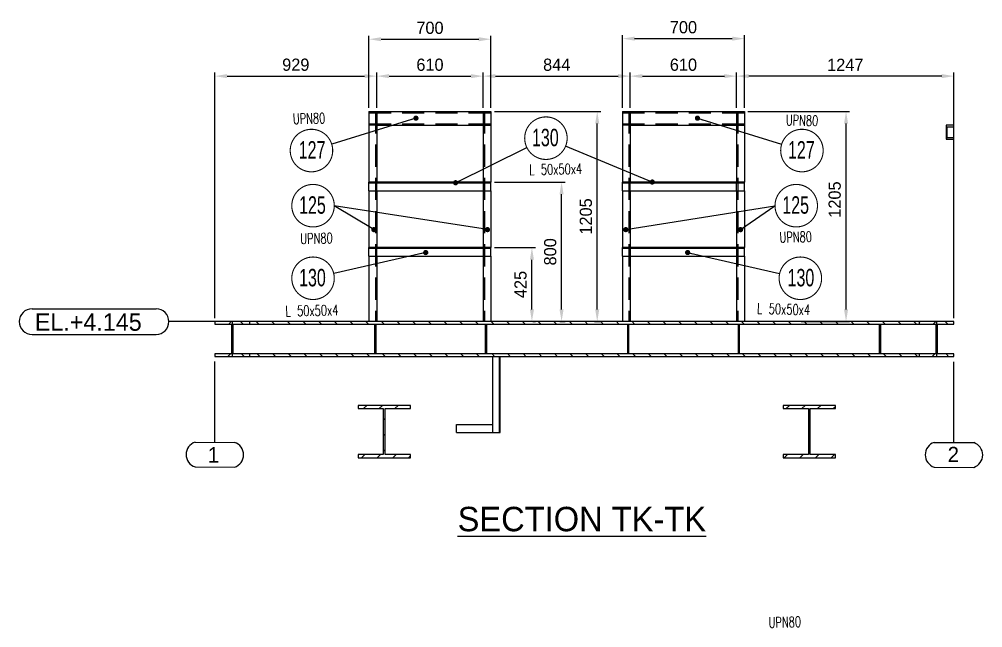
# Model space of a CAD drawing. Header units: millimetres. Extents: x 0 to 16187, y -20471 to 6290.
# Drawn here: x 13007.3 to 13283.6, y 4310.1 to 4484.5 of the extents above; entities that cross this region are included whole.
import ezdxf
from ezdxf.enums import TextEntityAlignment as Align

# ---------------------------------------------------------------- set-up
doc = ezdxf.new("R2010")
doc.units = ezdxf.units.MM
doc.header["$PDSIZE"] = -1
doc.linetypes.add('HIDDEN', pattern=[9.525, 6.35, -3.175])
doc.styles.add('MtXpl_txt_shx', font='txt.shx', dxfattribs={"height": 0.2})
doc.styles.add('ROMAND-1', font='ic-romand.shx')
doc.styles.add('SLDTEXTSTYLE2', font='TXT', dxfattribs={"width": 0.686449})
doc.dimstyles.new('AM_ISO', dxfattribs={"dimtxt": 3.5, "dimasz": 3.5, "dimexe": 1, "dimexo": 1, "dimgap": 1.5, "dimtad": 1, "dimdsep": 46, "dimtxsty": 'Standard', "dimcen": 0, "dimclrd": 1, "dimclre": 1, "dimclrt": 1, "dimadec": 0, "dimazin": 2, "dimtp": 0.1, "dimtm": 0.1, "dimtfac": 0.71, "dimtdec": 3, "dimtmove": 0, "dimatfit": 3, "dimfxl": 1, "dimlwd": -1, "dimlwe": -1, "dimarcsym": 1})
doc.dimstyles.new('AM_ISO$7', dxfattribs={"dimtxt": 3.5, "dimasz": 3.5, "dimexe": 1, "dimexo": 1, "dimgap": 1.5, "dimtad": 1, "dimtoh": 1, "dimdsep": 46, "dimtxsty": 'Standard', "dimcen": 0, "dimclrd": 1, "dimclre": 1, "dimclrt": 1, "dimadec": 0, "dimazin": 2, "dimtp": 0.1, "dimtm": 0.1, "dimtfac": 0.71, "dimtdec": 3, "dimtmove": 0, "dimatfit": 3, "dimfxl": 1, "dimlwd": -1, "dimlwe": -1, "dimarcsym": 1})
pattern_1 = [(45, (12804.5, 730.7705), (-2.245064, 2.245064), [])]
pattern_2 = [(135, (12804.5, 730.7705), (-2.245064, -2.245064), [])]

# ---------------------------------------------------------------- blocks, each defined once
blk = doc.blocks.new('*D2581')
at = {"color": 1, "linetype": 'ByBlock'}
for p, q in [((13063.36, 4398.87), (13063.36, 4469.22)), ((13109.81, 4459.12), (13109.81, 4469.22)), ((13066.86, 4468.22), (13106.31, 4468.22))]:
    blk.add_line(p, q, dxfattribs=at)
at = {"color": 1}
for points in [[(13066.86, 4468.81), (13066.86, 4467.64), (13063.36, 4468.22)], [(13106.31, 4467.64), (13106.31, 4468.81), (13109.81, 4468.22)]]:
    blk.add_solid(points, dxfattribs=at)
at = {"layer": 'Defpoints', "color": 0}
for p in [(13109.81, 4468.22), (13109.81, 4458.12), (13063.36, 4397.87)]:
    blk.add_point(p, dxfattribs=at)
at = {"color": 1, "insert": (13086.58, 4471.47), "char_height": 3.5, "attachment_point": 5}
blk.add_mtext('929', dxfattribs=at)
blk = doc.blocks.new('*D2582')
at = {"color": 1, "linetype": 'ByBlock'}
for p, q in [((13107.56, 4459.12), (13107.56, 4479.8)), ((13142.56, 4459.12), (13142.56, 4479.8)), ((13111.06, 4478.8), (13139.06, 4478.8))]:
    blk.add_line(p, q, dxfattribs=at)
at = {"color": 1}
for points in [[(13111.06, 4479.38), (13111.06, 4478.22), (13107.56, 4478.8)], [(13139.06, 4478.22), (13139.06, 4479.38), (13142.56, 4478.8)]]:
    blk.add_solid(points, dxfattribs=at)
at = {"layer": 'Defpoints', "color": 0}
for p in [(13142.56, 4478.8), (13107.56, 4458.12), (13142.56, 4458.12)]:
    blk.add_point(p, dxfattribs=at)
at = {"color": 1, "insert": (13125.06, 4482.05), "char_height": 3.5, "attachment_point": 5}
blk.add_mtext('700', dxfattribs=at)
blk = doc.blocks.new('*D2583')
at = {"color": 1, "linetype": 'ByBlock'}
for p, q in [((13109.81, 4459.12), (13109.81, 4469.22)), ((13140.31, 4459.12), (13140.31, 4469.22)), ((13113.31, 4468.22), (13136.81, 4468.22))]:
    blk.add_line(p, q, dxfattribs=at)
at = {"color": 1}
for points in [[(13113.31, 4468.81), (13113.31, 4467.64), (13109.81, 4468.22)], [(13136.81, 4467.64), (13136.81, 4468.81), (13140.31, 4468.22)]]:
    blk.add_solid(points, dxfattribs=at)
at = {"layer": 'Defpoints', "color": 0}
for p in [(13140.31, 4468.22), (13109.81, 4458.12), (13140.31, 4458.12)]:
    blk.add_point(p, dxfattribs=at)
at = {"color": 1, "insert": (13125.06, 4471.47), "char_height": 3.5, "attachment_point": 5}
blk.add_mtext('610', dxfattribs=at)
blk = doc.blocks.new('*D2585')
at = {"color": 1, "linetype": 'ByBlock'}
for p, q in [((13140.31, 4459.12), (13140.31, 4469.22)), ((13182.51, 4459.12), (13182.51, 4469.22)), ((13143.81, 4468.22), (13179.01, 4468.22))]:
    blk.add_line(p, q, dxfattribs=at)
at = {"color": 1}
for points in [[(13143.81, 4468.81), (13143.81, 4467.64), (13140.31, 4468.22)], [(13179.01, 4467.64), (13179.01, 4468.81), (13182.51, 4468.22)]]:
    blk.add_solid(points, dxfattribs=at)
at = {"layer": 'Defpoints', "color": 0}
for p in [(13182.51, 4468.22), (13140.31, 4458.12), (13182.51, 4458.12)]:
    blk.add_point(p, dxfattribs=at)
at = {"color": 1, "insert": (13161.41, 4471.47), "char_height": 3.5, "attachment_point": 5}
blk.add_mtext('844', dxfattribs=at)
blk = doc.blocks.new('*D2586')
at = {"color": 1, "linetype": 'ByBlock'}
for p, q in [((13182.51, 4459.12), (13182.51, 4469.22)), ((13213.01, 4459.12), (13213.01, 4469.22)), ((13186.01, 4468.22), (13209.51, 4468.22))]:
    blk.add_line(p, q, dxfattribs=at)
at = {"color": 1}
for points in [[(13186.01, 4468.81), (13186.01, 4467.64), (13182.51, 4468.22)], [(13209.51, 4467.64), (13209.51, 4468.81), (13213.01, 4468.22)]]:
    blk.add_solid(points, dxfattribs=at)
at = {"layer": 'Defpoints', "color": 0}
for p in [(13213.01, 4468.22), (13182.51, 4458.12), (13213.01, 4458.12)]:
    blk.add_point(p, dxfattribs=at)
at = {"color": 1, "insert": (13197.76, 4471.47), "char_height": 3.5, "attachment_point": 5}
blk.add_mtext('610', dxfattribs=at)
blk = doc.blocks.new('*D2587')
at = {"color": 1, "linetype": 'ByBlock'}
for p, q in [((13213.01, 4459.12), (13213.01, 4469.22)), ((13275.36, 4398.87), (13275.36, 4469.22)), ((13271.86, 4468.22), (13216.51, 4468.22))]:
    blk.add_line(p, q, dxfattribs=at)
at = {"color": 1}
for points in [[(13216.51, 4468.81), (13216.51, 4467.64), (13213.01, 4468.22)], [(13271.86, 4467.64), (13271.86, 4468.81), (13275.36, 4468.22)]]:
    blk.add_solid(points, dxfattribs=at)
at = {"layer": 'Defpoints', "color": 0}
for p in [(13213.01, 4468.22), (13213.01, 4458.12), (13275.36, 4397.87)]:
    blk.add_point(p, dxfattribs=at)
at = {"color": 1, "insert": (13244.18, 4471.47), "char_height": 3.5, "attachment_point": 5}
blk.add_mtext('1247', dxfattribs=at)
blk = doc.blocks.new('*D2588')
at = {"color": 1, "linetype": 'ByBlock'}
for p, q in [((13216.26, 4458.12), (13245.4, 4458.12)), ((13244.4, 4401.37), (13244.4, 4454.62)), ((13231.55, 4397.87), (13245.4, 4397.87))]:
    blk.add_line(p, q, dxfattribs=at)
at = {"color": 1}
for points in [[(13244.99, 4454.62), (13243.82, 4454.62), (13244.4, 4458.12)], [(13243.82, 4401.37), (13244.99, 4401.37), (13244.4, 4397.87)]]:
    blk.add_solid(points, dxfattribs=at)
at = {"layer": 'Defpoints', "color": 0}
for p in [(13215.26, 4458.12), (13244.4, 4458.12), (13230.55, 4397.87)]:
    blk.add_point(p, dxfattribs=at)
at = {"color": 1, "insert": (13241.15, 4432.84), "char_height": 3.5, "attachment_point": 5, "rotation": 90}
blk.add_mtext('1205', dxfattribs=at)
blk = doc.blocks.new('*D2589')
at = {"color": 1, "linetype": 'ByBlock'}
for p, q in [((13143.56, 4419.12), (13155.3, 4419.12)), ((13154.3, 4401.37), (13154.3, 4415.62)), ((13154.55, 4397.87), (13155.3, 4397.87))]:
    blk.add_line(p, q, dxfattribs=at)
at = {"color": 1}
for points in [[(13154.89, 4415.62), (13153.72, 4415.62), (13154.3, 4419.12)], [(13153.72, 4401.37), (13154.89, 4401.37), (13154.3, 4397.87)]]:
    blk.add_solid(points, dxfattribs=at)
at = {"layer": 'Defpoints', "color": 0}
for p in [(13142.56, 4419.12), (13154.3, 4419.12), (13153.55, 4397.87)]:
    blk.add_point(p, dxfattribs=at)
at = {"color": 1, "insert": (13151.05, 4408.5), "char_height": 3.5, "attachment_point": 5, "rotation": 90}
blk.add_mtext('425', dxfattribs=at)
blk = doc.blocks.new('*D2590')
at = {"color": 1, "linetype": 'ByBlock'}
for p, q in [((13143.56, 4437.87), (13163.81, 4437.87)), ((13162.81, 4401.37), (13162.81, 4434.37)), ((13162.29, 4397.87), (13163.81, 4397.87))]:
    blk.add_line(p, q, dxfattribs=at)
at = {"color": 1}
for points in [[(13163.39, 4434.37), (13162.22, 4434.37), (13162.81, 4437.87)], [(13162.22, 4401.37), (13163.39, 4401.37), (13162.81, 4397.87)]]:
    blk.add_solid(points, dxfattribs=at)
at = {"layer": 'Defpoints', "color": 0}
for p in [(13142.56, 4437.87), (13162.81, 4437.87), (13161.29, 4397.87)]:
    blk.add_point(p, dxfattribs=at)
at = {"color": 1, "insert": (13159.56, 4417.87), "char_height": 3.5, "attachment_point": 5, "rotation": 90}
blk.add_mtext('800', dxfattribs=at)
blk = doc.blocks.new('*D2591')
at = {"color": 1, "linetype": 'ByBlock'}
for p, q in [((13143.56, 4458.12), (13174.03, 4458.12)), ((13173.03, 4401.37), (13173.03, 4454.62)), ((13172.21, 4397.87), (13174.03, 4397.87))]:
    blk.add_line(p, q, dxfattribs=at)
at = {"color": 1}
for points in [[(13173.62, 4454.62), (13172.45, 4454.62), (13173.03, 4458.12)], [(13172.45, 4401.37), (13173.62, 4401.37), (13173.03, 4397.87)]]:
    blk.add_solid(points, dxfattribs=at)
at = {"layer": 'Defpoints', "color": 0}
for p in [(13142.56, 4458.12), (13173.03, 4458.12), (13171.21, 4397.87)]:
    blk.add_point(p, dxfattribs=at)
at = {"color": 1, "insert": (13169.78, 4428), "char_height": 3.5, "attachment_point": 5, "rotation": 90}
blk.add_mtext('1205', dxfattribs=at)
blk = doc.blocks.new('*D2592')
at = {"color": 1, "linetype": 'ByBlock'}
for p, q in [((13180.26, 4459.12), (13180.26, 4479.97)), ((13215.26, 4459.12), (13215.26, 4479.97)), ((13183.76, 4478.97), (13211.76, 4478.97))]:
    blk.add_line(p, q, dxfattribs=at)
at = {"color": 1}
for points in [[(13183.76, 4479.55), (13183.76, 4478.38), (13180.26, 4478.97)], [(13211.76, 4478.38), (13211.76, 4479.55), (13215.26, 4478.97)]]:
    blk.add_solid(points, dxfattribs=at)
at = {"layer": 'Defpoints', "color": 0}
for p in [(13215.26, 4478.97), (13180.26, 4458.12), (13215.26, 4458.12)]:
    blk.add_point(p, dxfattribs=at)
at = {"color": 1, "insert": (13197.76, 4482.22), "char_height": 3.5, "attachment_point": 5}
blk.add_mtext('700', dxfattribs=at)
blk = doc.blocks.new('A$7E9316163A2427E')
at = {"color": 7, "linetype": 'Continuous', "lineweight": 25}
for p, q in [((3.67, 7.35), (39.25, 7.35)), ((3.67, 0), (39.25, 0))]:
    blk.add_line(p, q, dxfattribs=at)
for centre, start, end in [((3.67, 3.67), 90, 270), ((39.25, 3.67), 270, 90)]:
    blk.add_arc(centre, 3.67, start, end, dxfattribs=at)
blk.add_text('EL.+4.145', height=5, dxfattribs=at).set_placement((4.45, 1.05))
blk = doc.blocks.new('A$7E9317C23470')
at = {"color": 1, "ltscale": 0.2}
for p, q in [((8.25, 7.15), (8.25, 30.29)), ((2.59, 7.18), (13.91, 7.12))]:
    blk.add_line(p, q, dxfattribs=at)
at = {"color": 1, "lineweight": 25}
blk.add_line((2.59, 0.06), (13.93, 0.01), dxfattribs=at)
at = {"color": 1, "ltscale": 0.2}
for centre, start, end in [((3.74, 3.62), 107.869, 252.0246), ((12.75, 3.56), 287.9651, 71.9697)]:
    blk.add_arc(centre, 3.74, start, end, dxfattribs=at)
at = {"color": 1, "lineweight": 25}
blk.add_text('1', height=4.5, rotation=359.9537, dxfattribs=at).set_placement((7.87, 3.52), align=Align.MIDDLE_CENTER)
blk = doc.blocks.new('A$7E9317C333379')
at = {"color": 1, "ltscale": 0.2}
for p, q in [((8.25, 7.15), (8.25, 30.29)), ((2.59, 7.18), (13.91, 7.12)), ((2.59, 0.06), (13.93, 0.01))]:
    blk.add_line(p, q, dxfattribs=at)
for centre, start, end in [((3.74, 3.62), 107.869, 252.0246), ((12.75, 3.56), 287.9651, 71.9697)]:
    blk.add_arc(centre, 3.74, start, end, dxfattribs=at)
blk.add_text('2', height=4.37, rotation=359.9537, dxfattribs=at).set_placement((6.43, 1.52))

msp = doc.modelspace()

# ---------------------------------------------------------------- hatches: boundary and pattern name
at = {"linetype": 'Continuous', "lineweight": 18}
h = msp.add_hatch(dxfattribs=at)
h.set_pattern_fill('ANSI31', style=0)
h.set_pattern_definition(pattern_1)
h.paths.add_polyline_path([(13273.10811, 4454.12213), (13273.10811, 4450.12213), (13275.35811, 4450.12213), (13275.35811, 4450.52213), (13273.40811, 4450.52213), (13273.40811, 4453.72213), (13275.35811, 4453.72213), (13275.35811, 4454.12213)], flags=0)
h = msp.add_hatch(dxfattribs=at)
h.set_pattern_fill('ANSI31', style=0)
h.set_pattern_definition(pattern_1)
h.paths.add_polyline_path([(13107.55811, 4437.87213), (13107.55811, 4437.67213), (13142.55811, 4437.67213), (13142.55811, 4437.87213)], flags=0)
h = msp.add_hatch(dxfattribs=at)
h.set_pattern_fill('ANSI31', style=0)
h.set_pattern_definition(pattern_1)
h.paths.add_polyline_path([(13107.55811, 4419.12213), (13107.55811, 4418.92213), (13142.55811, 4418.92213), (13142.55811, 4419.12213)], flags=0)
h = msp.add_hatch(dxfattribs=at)
h.set_pattern_fill('ANSI31', style=0)
h.set_pattern_definition(pattern_1)
h.paths.add_polyline_path([(13180.25811, 4419.12213), (13180.25811, 4418.92213), (13215.25811, 4418.92213), (13215.25811, 4419.12213)], flags=0)
h = msp.add_hatch(dxfattribs=at)
h.set_pattern_fill('ANSI31', style=0)
h.set_pattern_definition(pattern_1)
h.paths.add_polyline_path([(13063.35811, 4388.62213), (13063.35811, 4387.87213), (13068.35811, 4387.87213), (13068.35811, 4397.87213), (13063.35811, 4397.87213), (13063.35811, 4397.12213), (13068.13311, 4397.12213), (13068.13311, 4388.62213)], flags=0)
h = msp.add_hatch(dxfattribs=at)
h.set_pattern_fill('ANSI31', angle=90, style=0)
h.set_pattern_definition(pattern_2)
h.paths.add_polyline_path([(13068.35811, 4397.87213), (13068.35811, 4387.87213), (13073.35811, 4387.87213), (13073.35811, 4388.62213), (13068.58311, 4388.62213), (13068.58311, 4397.12213), (13073.35811, 4397.12213), (13073.35811, 4397.87213)], flags=0)
h = msp.add_hatch(dxfattribs=at)
h.set_pattern_fill('ANSI31', angle=90, style=0)
h.set_pattern_definition(pattern_2)
h.paths.add_polyline_path([(13265.35811, 4397.12213), (13265.35811, 4397.87213), (13073.35811, 4397.87213), (13073.35811, 4397.12213)], flags=0)
h = msp.add_hatch(dxfattribs=at)
h.set_pattern_fill('ANSI31', style=0)
h.set_pattern_definition(pattern_1)
h.paths.add_polyline_path([(13109.40811, 4397.12213), (13109.18311, 4397.12213), (13109.18311, 4388.62213), (13109.40811, 4388.62213)], flags=0)
h = msp.add_hatch(dxfattribs=at)
h.set_pattern_fill('ANSI31', angle=90, style=0)
h.set_pattern_definition(pattern_2)
h.paths.add_polyline_path([(13109.63311, 4397.12213), (13109.40811, 4397.12213), (13109.40811, 4388.62213), (13109.63311, 4388.62213)], flags=0)
h = msp.add_hatch(dxfattribs=at)
h.set_pattern_fill('ANSI31', style=0)
h.set_pattern_definition(pattern_1)
h.paths.add_polyline_path([(13141.15811, 4397.12213), (13140.93311, 4397.12213), (13140.93311, 4388.62213), (13141.15811, 4388.62213)], flags=0)
h = msp.add_hatch(dxfattribs=at)
h.set_pattern_fill('ANSI31', angle=90, style=0)
h.set_pattern_definition(pattern_2)
h.paths.add_polyline_path([(13141.38311, 4397.12213), (13141.15811, 4397.12213), (13141.15811, 4388.62213), (13141.38311, 4388.62213)], flags=0)
h = msp.add_hatch(dxfattribs=at)
h.set_pattern_fill('ANSI31', style=0)
h.set_pattern_definition(pattern_1)
h.paths.add_polyline_path([(13181.90811, 4397.12213), (13181.68311, 4397.12213), (13181.68311, 4388.62213), (13181.90811, 4388.62213)], flags=0)
h = msp.add_hatch(dxfattribs=at)
h.set_pattern_fill('ANSI31', angle=90, style=0)
h.set_pattern_definition(pattern_2)
h.paths.add_polyline_path([(13182.13311, 4397.12213), (13181.90811, 4397.12213), (13181.90811, 4388.62213), (13182.13311, 4388.62213)], flags=0)
h = msp.add_hatch(dxfattribs=at)
h.set_pattern_fill('ANSI31', style=0)
h.set_pattern_definition(pattern_1)
h.paths.add_polyline_path([(13213.65811, 4397.12213), (13213.43311, 4397.12213), (13213.43311, 4388.62213), (13213.65811, 4388.62213)], flags=0)
h = msp.add_hatch(dxfattribs=at)
h.set_pattern_fill('ANSI31', angle=90, style=0)
h.set_pattern_definition(pattern_2)
h.paths.add_polyline_path([(13213.88311, 4397.12213), (13213.65811, 4397.12213), (13213.65811, 4388.62213), (13213.88311, 4388.62213)], flags=0)
h = msp.add_hatch(dxfattribs=at)
h.set_pattern_fill('ANSI31', style=0)
h.set_pattern_definition(pattern_1)
h.paths.add_polyline_path([(13254.15811, 4397.12213), (13253.93311, 4397.12213), (13253.93311, 4388.62213), (13254.15811, 4388.62213)], flags=0)
h = msp.add_hatch(dxfattribs=at)
h.set_pattern_fill('ANSI31', angle=90, style=0)
h.set_pattern_definition(pattern_2)
h.paths.add_polyline_path([(13254.38311, 4397.12213), (13254.15811, 4397.12213), (13254.15811, 4388.62213), (13254.38311, 4388.62213)], flags=0)
h = msp.add_hatch(dxfattribs=at)
h.set_pattern_fill('ANSI31', style=0)
h.set_pattern_definition(pattern_1)
h.paths.add_polyline_path([(13265.35811, 4388.62213), (13265.35811, 4387.87213), (13270.35811, 4387.87213), (13270.35811, 4397.87213), (13265.35811, 4397.87213), (13265.35811, 4397.12213), (13270.13311, 4397.12213), (13270.13311, 4388.62213)], flags=0)
h = msp.add_hatch(dxfattribs=at)
h.set_pattern_fill('ANSI31', angle=90, style=0)
h.set_pattern_definition(pattern_2)
h.paths.add_polyline_path([(13275.35811, 4397.87213), (13270.35811, 4397.87213), (13270.35811, 4387.87213), (13275.35811, 4387.87213), (13275.35811, 4388.62213), (13270.58311, 4388.62213), (13270.58311, 4397.12213), (13275.35811, 4397.12213)], flags=0)
h = msp.add_hatch(dxfattribs=at)
h.set_pattern_fill('ANSI31', angle=90, style=0)
h.set_pattern_definition(pattern_2)
h.paths.add_polyline_path([(13265.35811, 4387.87213), (13265.35811, 4388.62213), (13073.35811, 4388.62213), (13073.35811, 4387.87213)], flags=0)
h = msp.add_hatch(dxfattribs=at)
h.set_pattern_fill('ANSI31', style=0)
h.set_pattern_definition(pattern_1)
h.paths.add_polyline_path([(13145.20811, 4387.87213), (13144.90811, 4387.87213), (13144.90811, 4366.12213), (13145.20811, 4366.12213)], flags=0)
h = msp.add_hatch(dxfattribs=at)
h.set_pattern_fill('ANSI31', style=0)
h.set_pattern_definition(pattern_1)
h.paths.add_polyline_path([(13119.45811, 4359.82213), (13112.23311, 4359.82213), (13112.23311, 4372.92213), (13119.45811, 4372.92213), (13119.45811, 4373.87213), (13104.45811, 4373.87213), (13104.45811, 4372.92213), (13111.68311, 4372.92213), (13111.68311, 4359.82213), (13104.45811, 4359.82213), (13104.45811, 4358.87213), (13119.45811, 4358.87213)], flags=0)
h = msp.add_hatch(dxfattribs=at)
h.set_pattern_fill('ANSI31', style=0)
h.set_pattern_definition(pattern_1)
h.paths.add_polyline_path([(13241.35811, 4359.82213), (13234.13311, 4359.82213), (13234.13311, 4372.92213), (13241.35811, 4372.92213), (13241.35811, 4373.87213), (13226.35811, 4373.87213), (13226.35811, 4372.92213), (13233.58311, 4372.92213), (13233.58311, 4359.82213), (13226.35811, 4359.82213), (13226.35811, 4358.87213), (13241.35811, 4358.87213)], flags=0)

# ---------------------------------------------------------------- linework, layer by layer
at = {"color": 7, "linetype": 'Continuous', "lineweight": 25}
for p, q in [((13107.55811, 4458.12213), (13107.55811, 4437.87213)), ((13107.55811, 4458.12213), (13109.80811, 4458.12213)), ((13109.80811, 4458.12213), (13140.30811, 4458.12213)), ((13109.80811, 4458.12213), (13109.80811, 4437.87213)), ((13140.30811, 4458.12213), (13140.30811, 4437.87213)), ((13140.30811, 4458.12213), (13142.55811, 4458.12213)), ((13142.55811, 4458.12213), (13142.55811, 4437.87213)), ((13180.25811, 4458.12213), (13180.25811, 4437.87213)), ((13180.25811, 4458.12213), (13182.50811, 4458.12213)), ((13182.50811, 4458.12213), (13213.00811, 4458.12213)), ((13182.50811, 4458.12213), (13182.50811, 4437.87213)), ((13213.00811, 4458.12213), (13213.00811, 4437.87213)), ((13213.00811, 4458.12213), (13215.25811, 4458.12213)), ((13215.25811, 4458.12213), (13215.25811, 4437.87213)), ((13109.80811, 4454.12213), (13140.30811, 4454.12213)), ((13182.50811, 4454.12213), (13213.00811, 4454.12213)), ((13275.35811, 4454.12213), (13273.10811, 4454.12213)), ((13273.10811, 4454.12213), (13273.10811, 4450.12213)), ((13273.40811, 4453.72213), (13275.35811, 4453.72213)), ((13273.40811, 4450.52213), (13273.40811, 4453.72213)), ((13275.35811, 4453.72213), (13275.35811, 4454.12213)), ((13273.10811, 4450.12213), (13275.35811, 4450.12213)), ((13275.35811, 4450.52213), (13273.40811, 4450.52213)), ((13275.35811, 4450.12213), (13275.35811, 4450.52213)), ((13142.55811, 4437.87213), (13107.55811, 4437.87213)), ((13107.55811, 4437.67213), (13107.55811, 4437.87213)), ((13107.55811, 4437.67213), (13142.55811, 4437.67213)), ((13107.55811, 4435.37213), (13107.55811, 4437.67213)), ((13107.55811, 4435.37213), (13142.55811, 4435.37213)), ((13107.55811, 4435.37213), (13107.55811, 4419.12213)), ((13109.80811, 4435.37213), (13109.80811, 4419.12213)), ((13140.30811, 4435.37213), (13140.30811, 4419.12213)), ((13142.55811, 4437.67213), (13142.55811, 4437.87213)), ((13142.55811, 4435.37213), (13142.55811, 4437.67213)), ((13142.55811, 4435.37213), (13142.55811, 4419.12213)), ((13215.25811, 4437.87213), (13180.25811, 4437.87213)), ((13180.25811, 4437.67213), (13215.25811, 4437.67213)), ((13180.25811, 4435.37213), (13215.25811, 4435.37213)), ((13180.25811, 4435.37213), (13180.25811, 4419.12213)), ((13182.50811, 4435.37213), (13182.50811, 4419.12213)), ((13213.00811, 4435.37213), (13213.00811, 4419.12213)), ((13215.25811, 4437.67213), (13215.25811, 4437.87213)), ((13215.25811, 4435.37213), (13215.25811, 4437.67213)), ((13215.25811, 4435.37213), (13215.25811, 4419.12213)), ((13142.55811, 4419.12213), (13107.55811, 4419.12213)), ((13107.55811, 4418.92213), (13107.55811, 4419.12213)), ((13107.55811, 4418.92213), (13142.55811, 4418.92213)), ((13107.55811, 4416.62213), (13107.55811, 4418.92213)), ((13142.55811, 4418.92213), (13142.55811, 4419.12213)), ((13142.55811, 4416.62213), (13142.55811, 4418.92213)), ((13215.25811, 4419.12213), (13180.25811, 4419.12213)), ((13180.25811, 4418.92213), (13215.25811, 4418.92213)), ((13107.55811, 4416.62213), (13142.55811, 4416.62213)), ((13107.55811, 4416.62213), (13107.55811, 4397.87213)), ((13109.80811, 4416.62213), (13109.80811, 4397.87213)), ((13140.30811, 4416.62213), (13140.30811, 4397.87213)), ((13142.55811, 4416.62213), (13142.55811, 4397.87213)), ((13180.25811, 4416.62213), (13215.25811, 4416.62213)), ((13180.25811, 4416.62213), (13180.25811, 4397.87213)), ((13182.50811, 4416.62213), (13182.50811, 4397.87213)), ((13213.00811, 4416.62213), (13213.00811, 4397.87213)), ((13215.25811, 4416.62213), (13215.25811, 4397.87213)), ((13063.35811, 4397.87213), (13063.35811, 4397.12213)), ((13068.35811, 4397.87213), (13063.35811, 4397.87213)), ((13063.35811, 4397.12213), (13068.13311, 4397.12213)), ((13068.13311, 4397.12213), (13068.13311, 4388.62213)), ((13073.35811, 4397.87213), (13068.35811, 4397.87213)), ((13068.35811, 4397.87213), (13068.35811, 4387.87213)), ((13068.58311, 4397.12213), (13073.35811, 4397.12213)), ((13068.58311, 4388.62213), (13068.58311, 4397.12213)), ((13073.35811, 4397.12213), (13073.35811, 4397.87213)), ((13265.35811, 4397.87213), (13073.35811, 4397.87213)), ((13073.35811, 4397.12213), (13265.35811, 4397.12213)), ((13109.18311, 4397.12213), (13109.18311, 4388.62213)), ((13109.18311, 4397.12213), (13109.40811, 4397.12213)), ((13109.40811, 4397.12213), (13109.40811, 4388.62213)), ((13109.40811, 4397.12213), (13109.63311, 4397.12213)), ((13109.63311, 4388.62213), (13109.63311, 4397.12213)), ((13140.93311, 4397.12213), (13140.93311, 4388.62213)), ((13140.93311, 4397.12213), (13141.15811, 4397.12213)), ((13141.15811, 4397.12213), (13141.15811, 4388.62213)), ((13141.15811, 4397.12213), (13141.38311, 4397.12213)), ((13141.38311, 4388.62213), (13141.38311, 4397.12213)), ((13181.68311, 4397.12213), (13181.68311, 4388.62213)), ((13181.68311, 4397.12213), (13181.90811, 4397.12213)), ((13181.90811, 4397.12213), (13181.90811, 4388.62213)), ((13181.90811, 4397.12213), (13182.13311, 4397.12213)), ((13182.13311, 4388.62213), (13182.13311, 4397.12213)), ((13213.43311, 4397.12213), (13213.43311, 4388.62213)), ((13213.43311, 4397.12213), (13213.65811, 4397.12213)), ((13213.65811, 4397.12213), (13213.88311, 4397.12213)), ((13213.65811, 4397.12213), (13213.65811, 4388.62213)), ((13213.88311, 4388.62213), (13213.88311, 4397.12213)), ((13253.93311, 4397.12213), (13253.93311, 4388.62213)), ((13253.93311, 4397.12213), (13254.15811, 4397.12213)), ((13254.15811, 4397.12213), (13254.15811, 4388.62213)), ((13254.15811, 4397.12213), (13254.38311, 4397.12213)), ((13254.38311, 4388.62213), (13254.38311, 4397.12213)), ((13265.35811, 4397.87213), (13265.35811, 4397.12213)), ((13270.35811, 4397.87213), (13265.35811, 4397.87213)), ((13265.35811, 4397.12213), (13270.13311, 4397.12213)), ((13270.13311, 4397.12213), (13270.13311, 4388.62213)), ((13270.35811, 4397.87213), (13270.35811, 4387.87213)), ((13275.35811, 4397.87213), (13270.35811, 4397.87213)), ((13270.58311, 4397.12213), (13275.35811, 4397.12213)), ((13270.58311, 4388.62213), (13270.58311, 4397.12213)), ((13275.35811, 4397.12213), (13275.35811, 4397.87213)), ((13063.35811, 4388.62213), (13063.35811, 4387.87213)), ((13068.13311, 4388.62213), (13063.35811, 4388.62213)), ((13073.35811, 4388.62213), (13068.58311, 4388.62213)), ((13073.35811, 4387.87213), (13073.35811, 4388.62213)), ((13265.35811, 4388.62213), (13073.35811, 4388.62213)), ((13109.40811, 4388.62213), (13109.18311, 4388.62213)), ((13109.63311, 4388.62213), (13109.40811, 4388.62213)), ((13141.15811, 4388.62213), (13140.93311, 4388.62213)), ((13141.38311, 4388.62213), (13141.15811, 4388.62213)), ((13181.90811, 4388.62213), (13181.68311, 4388.62213)), ((13182.13311, 4388.62213), (13181.90811, 4388.62213)), ((13213.65811, 4388.62213), (13213.43311, 4388.62213)), ((13213.88311, 4388.62213), (13213.65811, 4388.62213)), ((13254.15811, 4388.62213), (13253.93311, 4388.62213)), ((13254.38311, 4388.62213), (13254.15811, 4388.62213)), ((13265.35811, 4388.62213), (13265.35811, 4387.87213)), ((13270.13311, 4388.62213), (13265.35811, 4388.62213)), ((13275.35811, 4388.62213), (13270.58311, 4388.62213)), ((13275.35811, 4387.87213), (13275.35811, 4388.62213)), ((13063.35811, 4387.87213), (13068.35811, 4387.87213)), ((13068.35811, 4387.87213), (13073.35811, 4387.87213)), ((13073.35811, 4387.87213), (13265.35811, 4387.87213)), ((13142.95811, 4387.87213), (13142.95811, 4366.12213)), ((13144.90811, 4387.87213), (13145.20811, 4387.87213)), ((13144.90811, 4387.87213), (13144.90811, 4366.12213)), ((13145.20811, 4366.12213), (13145.20811, 4387.87213)), ((13265.35811, 4387.87213), (13270.35811, 4387.87213)), ((13270.35811, 4387.87213), (13275.35811, 4387.87213)), ((13104.45811, 4373.87213), (13104.45811, 4372.92213)), ((13119.45811, 4373.87213), (13104.45811, 4373.87213)), ((13104.45811, 4372.92213), (13111.68311, 4372.92213)), ((13111.68311, 4372.92213), (13111.68311, 4359.82213)), ((13112.23311, 4372.92213), (13119.45811, 4372.92213)), ((13112.23311, 4359.82213), (13112.23311, 4372.92213)), ((13119.45811, 4372.92213), (13119.45811, 4373.87213)), ((13226.35811, 4373.87213), (13226.35811, 4372.92213)), ((13241.35811, 4373.87213), (13226.35811, 4373.87213)), ((13226.35811, 4372.92213), (13233.58311, 4372.92213)), ((13233.58311, 4372.92213), (13233.58311, 4359.82213)), ((13234.13311, 4372.92213), (13241.35811, 4372.92213)), ((13234.13311, 4359.82213), (13234.13311, 4372.92213)), ((13241.35811, 4372.92213), (13241.35811, 4373.87213)), ((13132.70811, 4368.37213), (13142.95811, 4368.37213)), ((13132.70811, 4366.12213), (13132.70811, 4368.37213)), ((13132.70811, 4366.12213), (13142.95811, 4366.12213)), ((13142.95811, 4366.12213), (13144.90811, 4366.12213)), ((13144.90811, 4366.12213), (13145.20811, 4366.12213)), ((13104.45811, 4359.82213), (13104.45811, 4358.87213)), ((13111.68311, 4359.82213), (13104.45811, 4359.82213)), ((13104.45811, 4358.87213), (13119.45811, 4358.87213)), ((13119.45811, 4359.82213), (13112.23311, 4359.82213)), ((13119.45811, 4358.87213), (13119.45811, 4359.82213)), ((13233.58311, 4359.82213), (13226.35811, 4359.82213)), ((13226.35811, 4359.82213), (13226.35811, 4358.87213)), ((13226.35811, 4358.87213), (13241.35811, 4358.87213)), ((13241.35811, 4359.82213), (13234.13311, 4359.82213)), ((13241.35811, 4358.87213), (13241.35811, 4359.82213))]:
    msp.add_line(p, q, dxfattribs=at)
at = {"color": 2, "linetype": 'HIDDEN', "lineweight": 25}
for p, q in [((13107.55811, 4457.72213), (13142.55811, 4457.72213)), ((13109.40811, 4458.12213), (13109.40811, 4397.87213)), ((13140.70811, 4458.12213), (13140.70811, 4397.87213)), ((13180.25811, 4457.72213), (13215.25811, 4457.72213)), ((13182.10811, 4458.12213), (13182.10811, 4397.87213)), ((13213.40811, 4458.12213), (13213.40811, 4397.87213)), ((13107.55811, 4454.52213), (13142.55811, 4454.52213)), ((13109.80811, 4454.12213), (13107.55811, 4454.12213)), ((13140.30811, 4454.12213), (13142.55811, 4454.12213)), ((13180.25811, 4454.52213), (13215.25811, 4454.52213)), ((13182.50811, 4454.12213), (13180.25811, 4454.12213)), ((13213.00811, 4454.12213), (13215.25811, 4454.12213)), ((13109.80811, 4435.37213), (13109.80811, 4437.87213)), ((13140.30811, 4437.87213), (13140.30811, 4435.37213)), ((13180.25811, 4437.67213), (13180.25811, 4437.87213)), ((13180.25811, 4435.37213), (13180.25811, 4437.67213)), ((13182.50811, 4435.37213), (13182.50811, 4437.87213)), ((13213.00811, 4435.37213), (13213.00811, 4437.87213)), ((13109.80811, 4416.62213), (13109.80811, 4419.12213)), ((13140.30811, 4419.12213), (13140.30811, 4416.62213)), ((13180.25811, 4418.92213), (13180.25811, 4419.12213)), ((13180.25811, 4416.62213), (13180.25811, 4418.92213)), ((13182.50811, 4419.12213), (13182.50811, 4416.62213)), ((13213.00811, 4419.12213), (13213.00811, 4416.62213)), ((13215.25811, 4418.92213), (13215.25811, 4419.12213)), ((13215.25811, 4416.62213), (13215.25811, 4418.92213))]:
    msp.add_line(p, q, dxfattribs=at)
for p, q in [((13109.80811, 4454.12213), (13107.55811, 4454.12213)), ((13140.30811, 4454.12213), (13142.55811, 4454.12213)), ((13063.35811, 4397.87213), (13050.18563, 4397.87213))]:
    msp.add_line(p, q)
at = {"color": 2}
for points in [[(13152.22498, 4450.43837, 0.3125, 0.3125, -1), (13164.41248, 4450.43837, 0.3125, 0.3125, -1)], [(13097.16556, 4446.89344, 0.3125, 0.3125, 1), (13084.97806, 4446.89344, 0.3125, 0.3125, 1)], [(13225.65065, 4446.89344, 0.3125, 0.3125, -1), (13237.83815, 4446.89344, 0.3125, 0.3125, -1)], [(13085.42735, 4431.09261, 0.3125, 0.3125, -1), (13097.61485, 4431.09261, 0.3125, 0.3125, -1)], [(13224.01886, 4431.09261, 0.3125, 0.3125, -1), (13236.20636, 4431.09261, 0.3125, 0.3125, -1)], [(13085.42735, 4410.2868, 0.3125, 0.3125, -1), (13097.61485, 4410.2868, 0.3125, 0.3125, -1)], [(13237.38886, 4410.2868, 0.3125, 0.3125, 1), (13225.20136, 4410.2868, 0.3125, 0.3125, 1)]]:
    msp.add_lwpolyline(points, format="xyseb", close=True, dxfattribs=at)

# ---------------------------------------------------------------- block references
for name, p in [('A$7E9316163A2427E', (13007.26556, 4394.19713)), ('A$7E9317C23470', (13055.10717, 4356.14198)), ('A$7E9317C333379', (13267.10717, 4356.08523))]:
    msp.add_blockref(name, p)

# ---------------------------------------------------------------- texts
at = {"color": 2, "style": 'MtXpl_txt_shx', "width": 0.6875}
for p in [(13090.37785, 4456.07528), (13092.51828, 4421.7125)]:
    msp.add_text('UPN80', height=3, rotation=1.3639275, dxfattribs=at).set_placement(p, align=Align.MIDDLE_CENTER)
for s, rotation, p in [('UPN80', 358.6360725, (13227.11249, 4454.14015)), ('L 50x50x4', 1.3639275, (13153.56645, 4439.86046)), ('UPN80', 1.3639275, (13225.36033, 4420.5147)), ('L 50x50x4', 358.6360725, (13218.86476, 4400.11799))]:
    msp.add_text(s, height=3, rotation=rotation, dxfattribs=at).set_placement(p)
at = {"color": 2, "style": 'SLDTEXTSTYLE2', "width": 0.686449}
for s, p in [('130', (13158.15226, 4450.63134)), ('127', (13091.23828, 4447.08641)), ('127', (13231.57793, 4447.08641)), ('125', (13091.35463, 4431.28558)), ('125', (13229.94614, 4431.28558)), ('130', (13091.35463, 4410.47977)), ('130', (13231.46158, 4410.47977))]:
    msp.add_text(s, height=5, dxfattribs=at).set_placement(p, align=Align.MIDDLE_CENTER)
at = {"color": 7, "lineweight": 25, "style": 'MtXpl_txt_shx', "width": 0.6875}
msp.add_text('L 50x50x4', height=3, rotation=1.3639275, dxfattribs=at).set_placement((13091.2007, 4401.02646), align=Align.MIDDLE_CENTER)
at = {"color": 7, "style": 'ROMAND-1'}
msp.add_text('%%USECTION TK-TK', height=7, dxfattribs=at).set_placement((13132.99286, 4337.78317))
at = {"color": 4, "lineweight": 25, "style": 'MtXpl_txt_shx', "width": 0.6875}
msp.add_text('UPN80', height=3, rotation=1.3639275, dxfattribs=at).set_placement((13222.23611, 4310.1172))

# ---------------------------------------------------------------- dimensions: what is measured, and where the dimension line sits
for base, p1, p2, picture, middle in [((13142.55811, 4478.7997), (13107.55811, 4458.12213), (13142.55811, 4458.12213), '*D2582', (13125.05811, 4478.7997)), ((13215.25811, 4478.96739), (13180.25811, 4458.12213), (13215.25811, 4458.12213), '*D2592', (13197.75811, 4478.96739)), ((13109.80811, 4468.22405), (13063.35811, 4397.87213), (13109.80811, 4458.12213), '*D2581', (13086.58311, 4468.22405)), ((13213.00811, 4468.22405), (13182.50811, 4458.12213), (13213.00811, 4458.12213), '*D2586', (13197.75811, 4468.22405)), ((13213.00811, 4468.22405), (13275.35811, 4397.87213), (13213.00811, 4458.12213), '*D2587', (13244.18311, 4468.22405))]:
    dim = msp.add_linear_dim(base=base, p1=p1, p2=p2, dimstyle='AM_ISO', override={"dimtxt": 3.5, "dimlfac": 20})
    dim.commit()
    dim.dimension.update_dxf_attribs({"geometry": picture, "text_midpoint": middle, "dimtype": 160})
for base, p1, p2, picture, middle in [((13140.30811, 4468.22405), (13109.80811, 4458.12213), (13140.30811, 4458.12213), '*D2583', (13125.05811, 4471.47405)), ((13182.50811, 4468.22405), (13140.30811, 4458.12213), (13182.50811, 4458.12213), '*D2585', (13161.40811, 4471.47405))]:
    dim = msp.add_linear_dim(base=base, p1=p1, p2=p2, dimstyle='AM_ISO', override={"dimtxt": 3.5, "dimlfac": 20})
    dim.commit()
    dim.dimension.update_dxf_attribs({"geometry": picture, "text_midpoint": middle})
for base, p1, p2, picture, middle in [((13173.03224, 4458.12213), (13171.21376, 4397.87213), (13142.55811, 4458.12213), '*D2591', (13169.78224, 4427.99713)), ((13162.80674, 4437.87213), (13161.28938, 4397.87213), (13142.55811, 4437.87213), '*D2590', (13159.55674, 4417.87213)), ((13154.30179, 4419.12213), (13153.55018, 4397.87213), (13142.55811, 4419.12213), '*D2589', (13151.05179, 4408.49713))]:
    dim = msp.add_linear_dim(base=base, p1=p1, p2=p2, angle=90, dimstyle='AM_ISO', override={"dimtxt": 3.5, "dimlfac": 20})
    dim.commit()
    dim.dimension.update_dxf_attribs({"geometry": picture, "text_midpoint": middle})
dim = msp.add_linear_dim(base=(13244.40409, 4458.12213), p1=(13230.55165, 4397.87213), p2=(13215.25811, 4458.12213), angle=90, dimstyle='AM_ISO', override={"dimtxt": 3.5, "dimlfac": 20})
dim.commit()
dim.dimension.update_dxf_attribs({"geometry": '*D2588', "text_midpoint": (13244.40409, 4432.83805), "dimtype": 160})

# ---------------------------------------------------------------- leaders
at = {"color": 2}
for points in [[(13121.03187, 4456.16846), (13096.89299, 4448.69556)], [(13201.78434, 4456.16846), (13225.92322, 4448.69556)], [(13132.41416, 4437.67213), (13152.8527, 4447.74462)], [(13141.55181, 4424.22897), (13097.61485, 4431.09261)], [(13108.98827, 4424.22897), (13097.61485, 4431.09261)], [(13181.22865, 4424.22897), (13224.01886, 4431.09261)], [(13214.14579, 4424.22897), (13224.01886, 4431.09261)], [(13123.84861, 4417.65871), (13097.46233, 4411.64162)], [(13198.9676, 4417.65871), (13225.35388, 4411.64162)]]:
    msp.add_leader(points, dimstyle='AM_ISO$7', override={"dimasz": 1.5, "dimldrblk": 'Dot'}, dxfattribs=at)
msp.add_leader([(13188.83072, 4437.87213), (13163.95332, 4448.11779)], dimstyle='AM_ISO$7', override={"dimasz": 1.5, "dimldrblk": 'Dot'})

doc.saveas('drawing.dxf')
